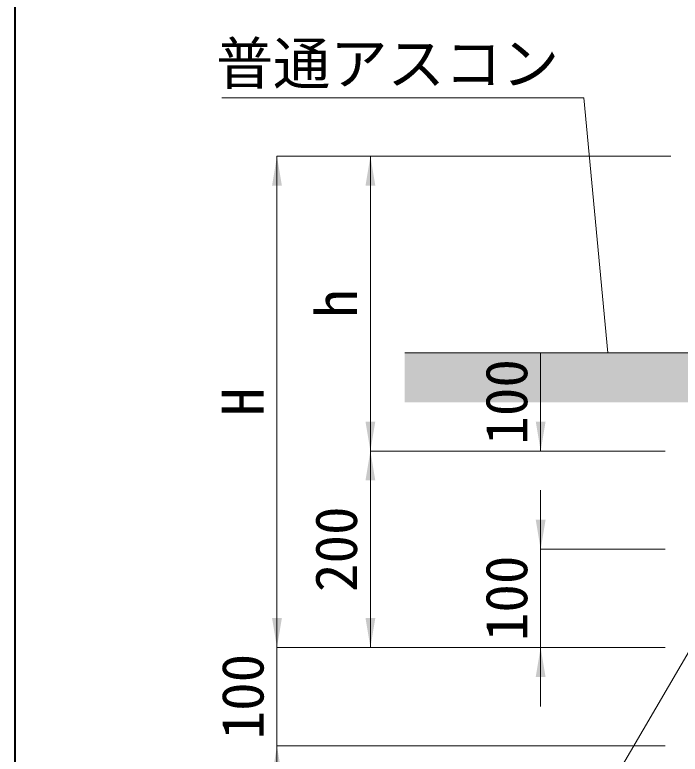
# Model space of a CAD drawing. Units: millimetres at full size. Extents: x 199178 to 219083, y 873019 to 880494.
# Drawn here: x 199678 to 200356, y 875545 to 876297 of the extents above; entities that cross this region are included whole.
import ezdxf
from ezdxf.enums import TextEntityAlignment as Align

# ---------------------------------------------------------------- set-up
doc = ezdxf.new("R2010")
doc.units = ezdxf.units.MM
doc.header["$LTSCALE"] = 20
doc.layers.add('ハッチング_舗装', color=7, linetype='Continuous')
for name, color, linetype, lineweight in [('図枠', 7, 'Continuous', 5), ('寸法線', 7, 'Continuous', 13), ('引出線', 4, 'Continuous', 13), ('舗装・基礎', 3, 'Continuous', 13)]:
    doc.layers.add(name, color=color, linetype=linetype, lineweight=lineweight)
doc.styles.add('ＭＳ ゴシック', font='')
doc.styles.get('ＭＳ ゴシック').set_extended_font_data('MS Gothic')

# ---------------------------------------------------------------- blocks, each defined once
blk = doc.blocks.new('filled_arrow')
at = {"color": 0, "linetype": 'Continuous', "lineweight": -2}
blk.add_solid([(7.5, 1.25), (0, 0), (7.5, -1.25)], dxfattribs=at)

msp = doc.modelspace()

# ---------------------------------------------------------------- hatches: boundary and pattern name
at = {"layer": 'ハッチング_舗装'}
msp.add_hatch(color=256, dxfattribs=at).paths.add_polyline_path([(200370.59, 875902.78), (200368.4, 875906.99), (200367.53, 875910.11), (200368.92, 875914.62), (200368.92, 875917.74), (200367.18, 875921.21), (200366.83, 875926.93), (200369.09, 875929.35), (200368.92, 875932.3), (200367.35, 875936.46), (200365.41, 875940.97), (200365.41, 875946.37), (200375.41, 875949.37), (200375.41, 875953.37), (200075.41, 875953.37), (200075.41, 875902.78)])

# ---------------------------------------------------------------- linework, layer by layer
at = {"layer": '図枠', "lineweight": 40}
msp.add_line((199678.16, 880194.32), (199678.16, 873269.32), dxfattribs=at)
at = {"layer": '寸法線'}
for p, q in [((199945.2, 876153.37), (199945.2, 875653.37)), ((200346.41, 876153.37), (199945.2, 876153.37)), ((200040.37, 875853.37), (200040.37, 876153.37)), ((200346.41, 876153.37), (200040.37, 876153.37)), ((200213.77, 875853.37), (200213.77, 875953.37)), ((200325.41, 875953.37), (200213.77, 875953.37)), ((200040.37, 875653.37), (200040.37, 875853.37)), ((200340.41, 875853.37), (200040.37, 875853.37)), ((200340.41, 875853.37), (200040.37, 875853.37)), ((200315.41, 875853.37), (200213.77, 875853.37)), ((200213.77, 875813.37), (200213.77, 875593.37)), ((200340.41, 875753.37), (200213.77, 875753.37)), ((199945.2, 875713.37), (199945.2, 875493.37)), ((200340.41, 875653.37), (199945.2, 875653.37)), ((200340.41, 875653.37), (199945.2, 875653.37)), ((200340.41, 875653.37), (200040.37, 875653.37)), ((200340.41, 875653.37), (200213.77, 875653.37)), ((200340.41, 875553.37), (199945.2, 875553.37))]:
    msp.add_line(p, q, dxfattribs=at)
at = {"layer": '引出線'}
for points in [[(200282.09, 875953.37), (200257.58, 876212.7), (199889.03, 876212.7)], [(200369.91, 875657.87), (200266.55, 875481.41), (200188.78, 875481.41)]]:
    msp.add_lwpolyline(points, dxfattribs=at)
at = {"layer": '舗装・基礎'}
msp.add_line((200375.41, 875953.37), (200075.41, 875953.37), dxfattribs=at)

# ---------------------------------------------------------------- block references
at = {"layer": '寸法線', "xscale": 4, "yscale": 4}
for p, rotation in [((199945.2, 876153.37), 270), ((200040.37, 876153.37), 270), ((200213.77, 875953.37), 270), ((200040.37, 875853.37), 90), ((200213.77, 875853.37), 90), ((200040.37, 875853.37), 270), ((200213.77, 875753.37), 90), ((199945.2, 875653.37), 90), ((199945.2, 875653.37), 90), ((200040.37, 875653.37), 90), ((200213.77, 875653.37), 270), ((199945.2, 875553.37), 270)]:
    msp.add_blockref('filled_arrow', p, dxfattribs=dict(at, rotation=rotation))
at = {"layer": '引出線', "xscale": 0.16, "yscale": 0.16, "rotation": 95.4}
msp.add_blockref('filled_arrow', (200282.09, 875953.37), dxfattribs=at)

# ---------------------------------------------------------------- texts
at = {"layer": '寸法線', "style": 'ＭＳ ゴシック'}
for s, p in [('h', (200005.37, 876003.37)), ('100', (200178.77, 875903.37)), ('H', (199910.2, 875903.37)), ('200', (200005.37, 875753.37)), ('100', (200178.77, 875703.37)), ('100', (199910.2, 875603.37))]:
    msp.add_text(s, height=42.72, rotation=90, dxfattribs=at).set_placement(p, align=Align.MIDDLE_CENTER)
at = {"layer": '引出線', "style": 'ＭＳ ゴシック'}
msp.add_text('普通アスコン', height=42.72, dxfattribs=at).set_placement((200232.58, 876269.21), align=Align.TOP_RIGHT)

doc.saveas('drawing.dxf')
